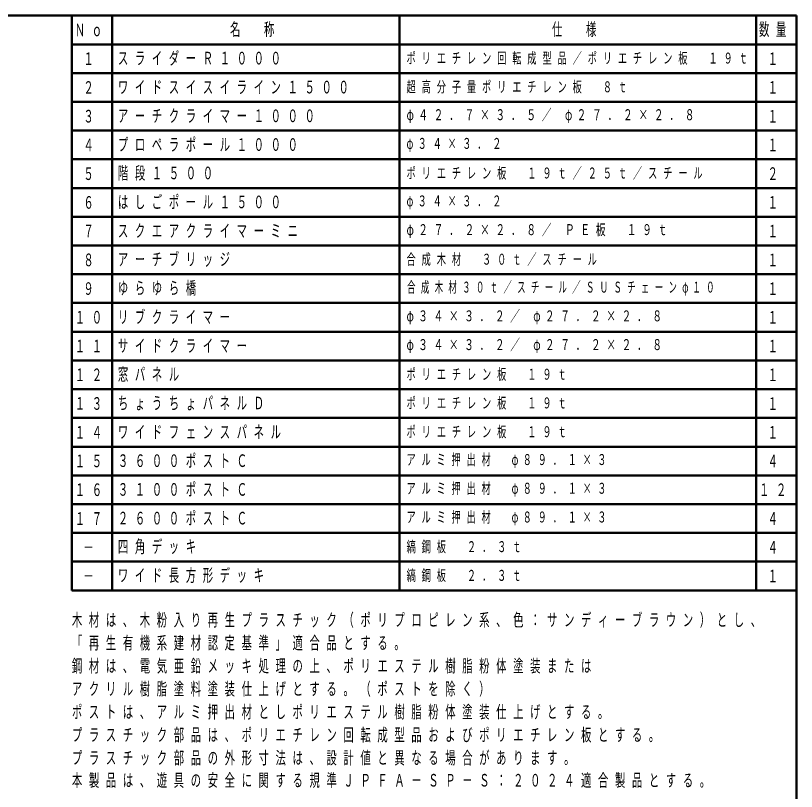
# Model space of a CAD drawing. Units: millimetres on the paper, scale 1:60. Extents: x -385 to 0, y -594 to 267.
# Drawn here: x -135.8 to 0, y 132 to 267 of the extents above; entities that cross this region are included whole.
import ezdxf
from ezdxf.enums import TextEntityAlignment as Align

# ---------------------------------------------------------------- set-up
doc = ezdxf.new("R2010")
doc.units = ezdxf.units.MM
doc.layers.add('LY_1', color=140, linetype='Continuous', lineweight=50)
doc.styles.add('ＭＳ ゴシック', font='')
doc.styles.get('ＭＳ ゴシック').set_extended_font_data('MS Gothic')

msp = doc.modelspace()

# ---------------------------------------------------------------- linework, layer by layer
at = {"layer": 'LY_1', "color": 7}
for p, q in [((0, 267), (-385, 267)), ((0, 0), (0, 267))]:
    msp.add_line(p, q, dxfattribs=at)
at = {"layer": 'LY_1'}
for p, q in [((-126, 167), (-126, 267)), ((-126, 267), (0, 267)), ((-119, 167), (-119, 267)), ((-69, 167), (-69, 267)), ((-7, 167), (-7, 267)), ((0, 167), (0, 267)), ((-126, 262), (0, 262)), ((-126, 257), (0, 257)), ((-126, 252), (0, 252)), ((-126, 247), (0, 247)), ((-126, 242), (0, 242)), ((-126, 237), (0, 237)), ((-126, 232), (0, 232)), ((-126, 227), (0, 227)), ((-126, 222), (0, 222)), ((-126, 217), (0, 217)), ((-126, 212), (0, 212)), ((-126, 212), (0, 212)), ((-126, 207), (0, 207)), ((-126, 202), (0, 202)), ((-126, 197), (0, 197)), ((-126, 192), (0, 192)), ((-126, 187), (0, 187)), ((-126, 182), (0, 182)), ((-126, 177), (0, 177)), ((-126, 172), (0, 172)), ((-126, 167), (0, 167))]:
    msp.add_line(p, q, dxfattribs=at)

# ---------------------------------------------------------------- texts
at = {"layer": 'LY_1', "color": 7, "style": 'ＭＳ ゴシック', "width": 0.6}
for s, p in [('１', (-124, 259.5)), ('１', (-5, 259.5)), ('２', (-124, 254.5)), ('１', (-5, 254.5)), ('３', (-124, 249.5)), ('１', (-5, 249.5)), ('４', (-124, 244.5)), ('１', (-5, 244.5)), ('５', (-124, 239.5)), ('２', (-5, 239.5)), ('６', (-124, 234.5)), ('１', (-5, 234.5)), ('７', (-124, 229.5)), ('１', (-5, 229.5)), ('８', (-124, 224.5)), ('１', (-5, 224.5)), ('９', (-124, 219.5)), ('１', (-5, 219.5)), ('１', (-5, 214.5)), ('１', (-5, 209.5)), ('１', (-5, 204.5)), ('１', (-5, 199.5)), ('１', (-5, 194.5)), ('４', (-5, 189.5)), ('４', (-5, 179.5)), ('４', (-5, 174.5)), ('－', (-124, 174.5)), ('１', (-5, 169.5)), ('－', (-124, 169.5))]:
    msp.add_text(s, height=2.199, dxfattribs=at).set_placement(p, align=Align.MIDDLE_LEFT)
at = {"layer": 'LY_1', "color": 7, "style": 'ＭＳ ゴシック'}
for s, insert, char_height, attachment_point in [('\\T1.64;\\W0.6;Ｎｏ', (-125.5, 264.5), 2.199, 4), ('\\T1.64;\\W0.6;名\u3000称', (-98.5, 264.5), 2.199, 4), ('\\T1.64;\\W0.6;仕\u3000様', (-42.5, 264.5), 2.199, 4), ('\\T1.64;\\W0.6;数量', (-6.5, 264.5), 2.199, 4), ('\\T1.64;\\W0.6;スライダーＲ１０００', (-118, 259.5), 2.199, 4), ('\\T1.64;\\W0.6;ポリエチレン回転成型品／ポリエチレン板\u3000１９ｔ', (-67.8, 259.5), 1.906, 4), ('\\T1.64;\\W0.6;ワイドスイスイライン１５００', (-118, 254.5), 2.199, 4), ('\\T1.64;\\W0.6;超高分子量ポリエチレン板\u3000８ｔ', (-67.8, 254.5), 1.906, 4), ('\\T1.64;\\W0.6;アーチクライマー１０００', (-118, 249.5), 2.199, 4), ('\\T1.59;\\W0.65;φ４２．７×３．５／\\~φ２７．２×２．８', (-67.8, 249.5), 1.906, 4), ('\\T1.64;\\W0.6;プロペラポール１０００', (-118, 244.5), 2.199, 4), ('\\T1.63;\\W0.6;φ３４×３．２', (-67.8, 244.5), 1.906, 4), ('\\T1.64;\\W0.6;階段１５００', (-118, 239.5), 2.199, 4), ('\\T1.64;\\W0.6;ポリエチレン板\u3000１９ｔ／２５ｔ／スチール', (-67.8, 239.5), 1.906, 4), ('\\T1.64;\\W0.6;はしごポール１５００', (-118, 234.5), 2.199, 4), ('\\T1.63;\\W0.6;φ３４×３．２', (-67.8, 234.5), 1.906, 4), ('\\T1.64;\\W0.6;スクエアクライマーミニ', (-118, 229.5), 2.199, 4), ('\\T1.59;\\W0.65;φ２７．２×２．８／\\~ＰＥ板\u3000１９ｔ', (-67.8, 229.5), 1.906, 4), ('\\T1.64;\\W0.6;アーチブリッジ', (-118, 224.5), 2.199, 4), ('\\T1.64;\\W0.6;合成木材\u3000３０ｔ／スチール', (-67.8, 224.5), 1.906, 4), ('\\T1.64;\\W0.6;ゆらゆら橋', (-118, 219.5), 2.199, 4), ('\\T1.63;\\W0.55;合成木材３０ｔ／スチール／ＳＵＳチェーンφ１０', (-67.7, 219.5), 1.906, 4), ('\\T1.64;\\W0.6;リブクライマー', (-118, 214.5), 2.199, 4), ('\\T1.58;\\W0.65;φ３４×３．２／\\~φ２７．２×２．８', (-67.8, 214.5), 1.906, 4), ('\\T1.64;\\W0.6;１０', (-125.5, 214.5), 2.199, 4), ('\\T1.64;\\W0.6;１１', (-125.5, 209.5), 2.199, 4), ('\\T1.64;\\W0.6;サイドクライマー', (-118, 209.5), 2.199, 4), ('\\T1.58;\\W0.65;φ３４×３．２／\\~φ２７．２×２．８', (-67.8, 209.5), 1.906, 4), ('\\T1.64;\\W0.6;１２', (-125.5, 204.5), 2.199, 4), ('\\T1.64;\\W0.6;窓パネル', (-118, 204.5), 2.199, 4), ('\\T1.64;\\W0.6;ポリエチレン板\u3000１９ｔ', (-67.8, 204.5), 1.906, 4), ('\\T1.64;\\W0.6;１３', (-125.5, 199.5), 2.199, 4), ('\\T1.64;\\W0.6;ちょうちょパネルＤ', (-118, 199.5), 2.199, 4), ('\\T1.64;\\W0.6;ポリエチレン板\u3000１９ｔ', (-67.8, 199.5), 1.906, 4), ('\\T1.64;\\W0.6;１４', (-125.5, 194.5), 2.199, 4), ('\\T1.64;\\W0.6;ワイドフェンスパネル', (-118, 194.5), 2.199, 4), ('\\T1.64;\\W0.6;ポリエチレン板\u3000１９ｔ', (-67.8, 194.5), 1.906, 4), ('\\T1.64;\\W0.6;１５', (-125.5, 189.5), 2.199, 4), ('\\T1.64;\\W0.6;３６００ポストＣ', (-118, 189.5), 2.199, 4), ('\\T1.63;\\W0.6;アルミ押出材\u3000φ８９．１×３', (-67.8, 189.5), 1.906, 4), ('\\T1.64;\\W0.6;１６', (-125.5, 184.5), 2.199, 4), ('\\T1.64;\\W0.6;３１００ポストＣ', (-118, 184.5), 2.199, 4), ('\\T1.63;\\W0.6;アルミ押出材\u3000φ８９．１×３', (-67.8, 184.5), 1.906, 4), ('\\T1.64;\\W0.6;１２', (-6.5, 184.5), 2.199, 4), ('\\T1.64;\\W0.6;１７', (-125.5, 179.5), 2.199, 4), ('\\T1.64;\\W0.6;２６００ポストＣ', (-118, 179.5), 2.199, 4), ('\\T1.63;\\W0.6;アルミ押出材\u3000φ８９．１×３', (-67.8, 179.5), 1.906, 4), ('\\T1.64;\\W0.6;四角デッキ', (-118, 174.5), 2.199, 4), ('\\T1.64;\\W0.6;縞鋼板\u3000２．３ｔ', (-67.8, 174.5), 1.906, 4), ('\\T1.64;\\W0.6;ワイド長方形デッキ', (-118, 169.5), 2.199, 4), ('\\T1.64;\\W0.6;縞鋼板\u3000２．３ｔ', (-67.8, 169.5), 1.906, 4), ('\\T1.64;\\W0.6;木材は、木粉入り再生プラスチック（ポリプロピレン系、色：サンディーブラウン）とし、', (-126, 162.964), 2.199, 1), ('\\T1.64;\\W0.6;「再生有機系建材認定基準」適合品とする。', (-126, 158.964), 2.199, 1), ('\\T1.64;\\W0.6;鋼材は、電気亜鉛メッキ処理の上、ポリエステル樹脂粉体塗装または', (-126, 154.964), 2.199, 1), ('\\T1.64;\\W0.6;アクリル樹脂塗料塗装仕上げとする。（ポストを除く）', (-126, 150.964), 2.199, 1), ('\\T1.64;\\W0.6;ポストは、アルミ押出材としポリエステル樹脂粉体塗装仕上げとする。', (-126, 146.964), 2.199, 1), ('\\T1.64;\\W0.6;プラスチック部品は、ポリエチレン回転成型品およびポリエチレン板とする。', (-126, 142.964), 2.199, 1), ('\\T1.64;\\W0.6;プラスチック部品の外形寸法は、設計値と異なる場合があります。', (-126, 138.964), 2.199, 1), ('\\T1.64;\\W0.6;本製品は、遊具の安全に関する規準ＪＰＦＡ－ＳＰ－Ｓ：２０２４適合製品とする。', (-126, 135.061), 2.199, 1)]:
    msp.add_mtext(s, dxfattribs=dict(at, insert=insert, char_height=char_height, attachment_point=attachment_point))

doc.saveas('drawing.dxf')
